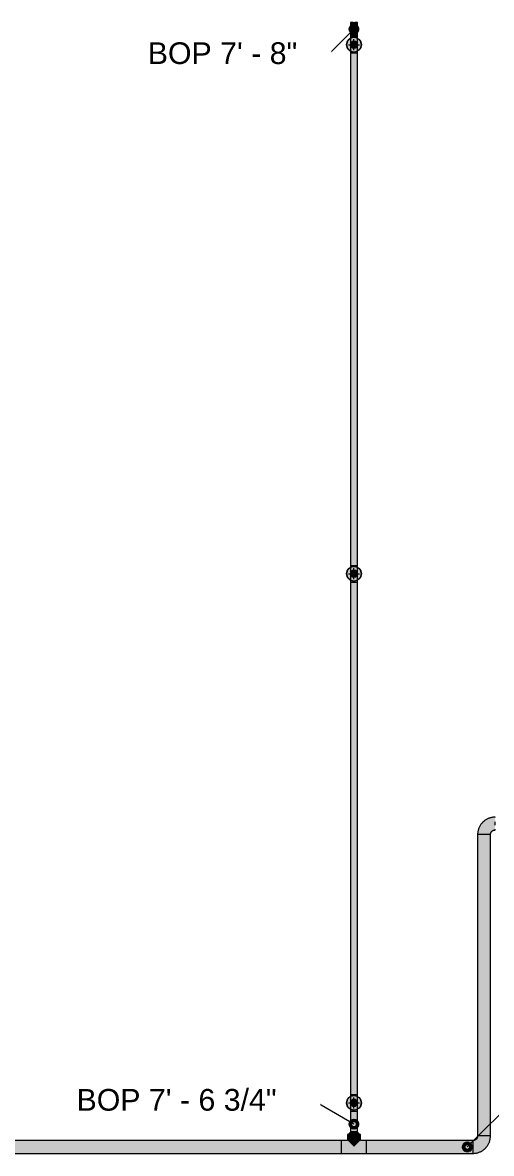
# Model space of a CAD drawing. Header units: inches. Extents: x -3385 to 41, y 7 to 1342.
# Drawn here: x -2278.2 to -2150.6, y 46 to 353.7 of the extents above; entities that cross this region are included whole.
import ezdxf

# ---------------------------------------------------------------- set-up
doc = ezdxf.new("R2010")
doc.units = ezdxf.units.IN
doc.header["$MEASUREMENT"] = 0
for name, color, linetype, lineweight in [('A-ANNO-NOTE', 131, 'Continuous', 9), ('G-ANNO-DIMS', 111, 'Continuous', 9), ('P-PIPE', 3, 'Continuous', 9), ('P-PIPE-CNTR', 3, 'Continuous', 9)]:
    doc.layers.add(name, color=color, linetype=linetype, lineweight=lineweight)
doc.styles.add('Arial', font='arial.ttf', dxfattribs={"height": 5.901198})

# ---------------------------------------------------------------- blocks, each defined once
blk = doc.blocks.new('Elbow - Welded - Generic - Standard-1092361-LOWER PARKING')
at = {"layer": 'P-PIPE'}
for points in [[(-2155.61, 45.99), (-2154.14, 46.22), (-2152.82, 46.9), (-2151.75, 47.98), (-2151.1, 49.27), (-2150.86, 50.73), (-2151.74, 50.74), (-2154.36, 50.73), (-2154.53, 50.11), (-2154.99, 49.66), (-2155.61, 49.49), (-2155.6, 48.41), (-2155.61, 46.02)], [(-2153.48, 46.56), (-2153.09, 46.74), (-2153.02, 46.79), (-2153.22, 46.69)]]:
    blk.add_hatch(color=256, dxfattribs=at).paths.add_polyline_path(points, flags=0)
at = {"layer": 'P-PIPE', "flags": 128}
for points in [[(-2154.67, 49.92), (-2154.7, 49.88), (-2154.74, 49.85), (-2154.77, 49.81), (-2154.81, 49.78), (-2154.85, 49.75), (-2154.89, 49.72), (-2154.93, 49.69), (-2154.97, 49.67), (-2155.02, 49.64), (-2155.06, 49.62), (-2155.11, 49.6), (-2155.15, 49.58), (-2155.2, 49.56), (-2155.24, 49.55), (-2155.29, 49.53), (-2155.34, 49.52), (-2155.39, 49.51), (-2155.44, 49.5), (-2155.49, 49.5), (-2155.54, 49.49), (-2155.59, 49.49), (-2155.61, 49.49)], [(-2154.36, 50.73), (-2154.37, 50.68), (-2154.37, 50.64), (-2154.37, 50.59), (-2154.38, 50.54), (-2154.39, 50.49), (-2154.4, 50.44), (-2154.41, 50.39), (-2154.43, 50.34), (-2154.44, 50.3), (-2154.46, 50.25), (-2154.48, 50.21), (-2154.5, 50.16), (-2154.53, 50.12), (-2154.55, 50.07), (-2154.58, 50.03), (-2154.61, 49.99), (-2154.64, 49.95), (-2154.67, 49.92)], [(-2152.03, 47.63), (-2151.9, 47.77), (-2151.79, 47.92), (-2151.68, 48.08), (-2151.58, 48.24), (-2151.48, 48.4), (-2151.39, 48.57), (-2151.31, 48.74), (-2151.23, 48.91), (-2151.16, 49.09), (-2151.1, 49.26), (-2151.04, 49.45), (-2150.99, 49.63), (-2150.95, 49.82), (-2150.92, 50), (-2150.9, 50.19), (-2150.88, 50.38), (-2150.87, 50.57), (-2150.86, 50.73)], [(-2155.61, 45.99), (-2155.42, 46), (-2155.23, 46.01), (-2155.04, 46.03), (-2154.85, 46.05), (-2154.66, 46.09), (-2154.48, 46.13), (-2154.3, 46.18), (-2154.11, 46.23), (-2153.94, 46.3), (-2153.76, 46.37), (-2153.59, 46.44), (-2153.42, 46.53), (-2153.25, 46.62), (-2153.09, 46.72), (-2152.93, 46.82), (-2152.77, 46.93), (-2152.62, 47.05), (-2152.48, 47.17), (-2152.34, 47.3), (-2152.2, 47.43), (-2152.08, 47.57), (-2152.03, 47.63)]]:
    blk.add_lwpolyline(points, dxfattribs=at)
at = {"layer": 'P-PIPE'}
for centre, major_axis, ratio, start_param, end_param in [((-2155.61, 47.74), (0, 1.75), 0.001812, 6.023472, 6.283185), ((-2155.61, 47.74), (0, 1.75), 0.001812, 5.761673, 6.022055), ((-2155.61, 47.74), (0, 1.75), 0.001812, 5.499873, 5.759953), ((-2152.61, 50.73), (1.75, 0), 0.002086, 3.009782, 3.139781), ((-2152.61, 50.73), (1.75, 0), 0.002086, 2.618549, 2.877982), ((-2152.61, 50.73), (1.75, 0), 0.002086, 2.35649, 2.616182), ((-2152.61, 50.73), (1.75, 0), 0.002086, 2.094565, 2.354383), ((-2152.61, 50.73), (1.75, 0), 0.002086, 1.832683, 2.092583), ((-2152.61, 50.73), (1.75, 0), 0.002086, 1.570817, 1.830784), ((-2152.61, 50.73), (1.75, 0), 0.002086, 1.308955, 1.568985), ((-2152.61, 50.73), (1.75, 0), 0.002086, 1.047089, 1.307185), ((-2152.61, 50.73), (1.75, 0), 0.002086, 0.785207, 1.045386), ((-2152.61, 50.73), (1.75, 0), 0.002086, 0.523281, 0.783587), ((-2152.61, 50.73), (1.75, 0), 0.002086, 0.261218, 0.521787), ((-2152.61, 50.73), (1.75, 0), 0.002086, 0, 0.259988), ((-2155.61, 47.74), (0, 1.75), 0.001812, 3.667277, 3.926651), ((-2155.61, 47.74), (0, 1.75), 0.001812, 3.405478, 3.664553), ((-2155.61, 47.74), (0, 1.75), 0.001812, 5.238074, 5.498008), ((-2155.61, 47.74), (0, 1.75), 0.001812, 4.976274, 5.236112), ((-2155.61, 47.74), (0, 1.75), 0.001812, 4.714475, 4.974236), ((-2155.61, 47.74), (0, 1.75), 0.001812, 4.452676, 4.712366), ((-2155.61, 47.74), (0, 1.75), 0.001812, 4.190876, 4.45049), ((-2155.61, 47.74), (0, 1.75), 0.001812, 3.929077, 4.188595), ((-2155.61, 47.74), (0, 1.75), 0.001812, 3.143679, 3.273541)]:
    blk.add_ellipse(centre, major_axis=major_axis, ratio=ratio, start_param=start_param, end_param=end_param, dxfattribs=at)
blk = doc.blocks.new('Elbow - Welded - Generic - Standard-1092384-LOWER PARKING')
at = {"layer": 'P-PIPE'}
for points in [[(-2150.86, 132.75), (-2150.7, 133.37), (-2150.24, 133.83), (-2149.62, 133.99), (-2149.62, 134.87), (-2149.62, 137.49), (-2151.09, 137.26), (-2152.41, 136.59), (-2153.47, 135.51), (-2154.13, 134.22), (-2154.36, 132.75), (-2153.49, 132.75), (-2150.89, 132.75)], [(-2152.41, 136.59), (-2151.75, 136.92), (-2152.13, 136.75), (-2152.36, 136.61)]]:
    blk.add_hatch(color=256, dxfattribs=at).paths.add_polyline_path(points, flags=0)
at = {"layer": 'P-PIPE', "flags": 128}
for points in [[(-2152.98, 136.1), (-2153.11, 135.97), (-2153.23, 135.82), (-2153.35, 135.68), (-2153.47, 135.52), (-2153.58, 135.37), (-2153.68, 135.21), (-2153.77, 135.04), (-2153.86, 134.88), (-2153.94, 134.71), (-2154.02, 134.53), (-2154.09, 134.35), (-2154.15, 134.17), (-2154.2, 133.99), (-2154.25, 133.81), (-2154.28, 133.62), (-2154.31, 133.44), (-2154.34, 133.25), (-2154.35, 133.06), (-2154.36, 132.87), (-2154.36, 132.75)], [(-2149.62, 137.49), (-2149.81, 137.49), (-2150, 137.48), (-2150.19, 137.46), (-2150.38, 137.43), (-2150.56, 137.4), (-2150.75, 137.36), (-2150.93, 137.31), (-2151.11, 137.25), (-2151.29, 137.19), (-2151.47, 137.12), (-2151.64, 137.04), (-2151.81, 136.96), (-2151.98, 136.87), (-2152.14, 136.77), (-2152.3, 136.66), (-2152.45, 136.55), (-2152.6, 136.44), (-2152.75, 136.32), (-2152.89, 136.19), (-2152.98, 136.1)], [(-2150.86, 132.75), (-2150.86, 132.8), (-2150.86, 132.85), (-2150.86, 132.9), (-2150.85, 132.95), (-2150.84, 133), (-2150.83, 133.05), (-2150.82, 133.09), (-2150.8, 133.14), (-2150.78, 133.19), (-2150.77, 133.23), (-2150.75, 133.28), (-2150.72, 133.32), (-2150.7, 133.37), (-2150.67, 133.41), (-2150.65, 133.45), (-2150.62, 133.49), (-2150.59, 133.53), (-2150.56, 133.57), (-2150.52, 133.61), (-2150.5, 133.63)], [(-2150.5, 133.63), (-2150.47, 133.66), (-2150.43, 133.7), (-2150.39, 133.73), (-2150.35, 133.76), (-2150.31, 133.79), (-2150.27, 133.81), (-2150.22, 133.84), (-2150.18, 133.86), (-2150.14, 133.88), (-2150.09, 133.9), (-2150.04, 133.92), (-2150, 133.93), (-2149.95, 133.95), (-2149.9, 133.96), (-2149.85, 133.97), (-2149.8, 133.98), (-2149.75, 133.99), (-2149.7, 133.99), (-2149.65, 133.99), (-2149.62, 133.99)]]:
    blk.add_lwpolyline(points, dxfattribs=at)
at = {"layer": 'P-PIPE'}
for centre, major_axis, ratio, start_param, end_param in [((-2149.62, 135.74), (0, 1.75), 0.002084, 6.023472, 6.283185), ((-2149.62, 135.74), (0, 1.75), 0.002084, 5.233759, 5.238074), ((-2149.62, 135.74), (0, 1.75), 0.002084, 4.714475, 4.974236), ((-2149.62, 135.74), (0, 1.75), 0.002084, 4.452676, 4.712366), ((-2152.61, 132.75), (1.75, 0), 0.002086, 3.009645, 3.139509), ((-2152.61, 132.75), (1.75, 0), 0.002086, 2.618632, 2.87771), ((-2152.61, 132.75), (1.75, 0), 0.002086, 2.356534, 2.61591), ((-2152.61, 132.75), (1.75, 0), 0.002086, 2.09459, 2.354111), ((-2152.61, 132.75), (1.75, 0), 0.002086, 1.832696, 2.092311), ((-2152.61, 132.75), (1.75, 0), 0.002086, 1.57082, 1.830512), ((-2152.61, 132.75), (1.75, 0), 0.002086, 1.308949, 1.568713), ((-2152.61, 132.75), (1.75, 0), 0.002086, 1.047073, 1.306913), ((-2152.61, 132.75), (1.75, 0), 0.002086, 0.785178, 1.045114), ((-2152.61, 132.75), (1.75, 0), 0.002086, 0.523233, 0.783314), ((-2152.61, 132.75), (1.75, 0), 0.002086, 0.261131, 0.521515), ((-2152.61, 132.75), (1.75, 0), 0.002086, 0, 0.259716), ((-2149.62, 135.74), (0, 1.75), 0.002084, 3.405478, 3.664553), ((-2149.62, 135.74), (0, 1.75), 0.002084, 3.143679, 3.273541)]:
    blk.add_ellipse(centre, major_axis=major_axis, ratio=ratio, start_param=start_param, end_param=end_param, dxfattribs=at)

msp = doc.modelspace()

# ---------------------------------------------------------------- hatches: boundary and pattern name
at = {"layer": 'A-ANNO-NOTE'}
h = msp.add_hatch(color=256, dxfattribs=at)
edge = h.paths.add_edge_path(flags=0)
edge.add_arc((-2188, 347.743), 2, 0, 360)
for points in [[(-2188, 345.743), (-2187, 346.011), (-2186.268, 346.743), (-2186, 347.743), (-2186.268, 348.743), (-2187, 349.475), (-2188, 349.743), (-2189, 349.475), (-2189.732, 348.743), (-2190, 347.743), (-2189.732, 346.743), (-2189, 346.011)], [(-2188, 201.743), (-2187, 202.011), (-2186.268, 202.743), (-2186, 203.743), (-2186.268, 204.743), (-2187, 205.475), (-2188, 205.743), (-2189, 205.475), (-2189.732, 204.743), (-2190, 203.743), (-2189.732, 202.743), (-2189, 202.011)], [(-2188, 57.743), (-2187, 58.011), (-2186.268, 58.743), (-2186, 59.743), (-2186.268, 60.743), (-2187, 61.475), (-2188, 61.743), (-2189, 61.475), (-2189.732, 60.743), (-2190, 59.743), (-2189.732, 58.743), (-2189, 58.011)]]:
    msp.add_hatch(color=256, dxfattribs=at).paths.add_polyline_path(points, flags=0)
h = msp.add_hatch(color=256, dxfattribs=at)
edge = h.paths.add_edge_path(flags=0)
edge.add_arc((-2188, 203.743), 2, 0, 360)
h = msp.add_hatch(color=256, dxfattribs=at)
edge = h.paths.add_edge_path(flags=0)
edge.add_arc((-2188, 59.743), 2, 0, 360)
at = {"layer": 'P-PIPE'}
h = msp.add_hatch(color=256, dxfattribs=at)
h.paths.add_polyline_path([(-2188.673, 349.985), (-2188.673, 349.985), (-2188.673, 353.727)], flags=0)
h.paths.add_polyline_path([(-2188, 349.983), (-2188, 353.739), (-2188.95, 353.743), (-2188.95, 349.987), (-2188.474, 349.984), (-2188.246, 349.984)], flags=0)
h = msp.add_hatch(color=256, dxfattribs=at)
h.paths.add_polyline_path([(-2187.525, 349.984), (-2187.05, 349.987), (-2187.05, 353.743), (-2187.525, 353.74), (-2187.525, 350.429)], flags=0)
h.paths.add_polyline_path([(-2188, 349.983), (-2187.525, 349.984), (-2187.525, 353.74), (-2188, 353.739)], flags=0)
h = msp.add_hatch(color=256, dxfattribs=at)
h.paths.add_polyline_path([(-2188.951, 347.743), (-2188.918, 347.992), (-2188.788, 348.276), (-2188.655, 348.433), (-2188.443, 348.58), (-2188.243, 348.662), (-2188, 348.694), (-2188, 349.983), (-2188.951, 349.987), (-2188.951, 347.908)], flags=0)
h.paths.add_polyline_path([(-2188, 345.495), (-2188.002, 346.793), (-2188.254, 346.827), (-2188.477, 346.921), (-2188.674, 347.073), (-2188.841, 347.31), (-2188.879, 347.381), (-2188.933, 347.561), (-2188.951, 347.743), (-2188.951, 345.499), (-2188.475, 345.496), (-2188.246, 345.495)], flags=0)
for points in [[(-2188, 346.793), (-2187.754, 346.825), (-2187.525, 346.92), (-2187.328, 347.071), (-2187.177, 347.268), (-2187.082, 347.497), (-2187.05, 347.743), (-2187.082, 347.989), (-2187.177, 348.218), (-2187.328, 348.415), (-2187.525, 348.566), (-2187.754, 348.66), (-2188, 348.693), (-2188.246, 348.66), (-2188.475, 348.566), (-2188.672, 348.415), (-2188.823, 348.218), (-2188.918, 347.989), (-2188.95, 347.743), (-2188.918, 347.497), (-2188.823, 347.268), (-2188.672, 347.071), (-2188.475, 346.92), (-2188.246, 346.825)], [(-2188, 205.983), (-2187.05, 205.987), (-2187.05, 345.499), (-2187.525, 345.496), (-2188, 345.495), (-2188, 219.086)], [(-2188, 202.793), (-2187.754, 202.825), (-2187.525, 202.92), (-2187.328, 203.071), (-2187.177, 203.268), (-2187.082, 203.497), (-2187.05, 203.743), (-2187.082, 203.989), (-2187.177, 204.218), (-2187.328, 204.415), (-2187.525, 204.566), (-2187.754, 204.66), (-2188, 204.693), (-2188.246, 204.66), (-2188.475, 204.566), (-2188.672, 204.415), (-2188.823, 204.218), (-2188.918, 203.989), (-2188.95, 203.743), (-2188.918, 203.497), (-2188.823, 203.268), (-2188.672, 203.071), (-2188.475, 202.92), (-2188.246, 202.825)], [(-2188, 61.983), (-2187.05, 61.987), (-2187.05, 201.499), (-2187.525, 201.496), (-2188, 201.495), (-2188, 67.886)], [(-2154.365, 50.735), (-2153.251, 50.738), (-2152.615, 50.738), (-2152.615, 132.754), (-2154.365, 132.75), (-2154.365, 50.736)], [(-2150.865, 50.735), (-2150.865, 67.886), (-2150.865, 132.75), (-2151.972, 132.754), (-2152.615, 132.754), (-2152.615, 50.738), (-2150.894, 50.735)], [(-2188, 58.793), (-2187.754, 58.825), (-2187.525, 58.92), (-2187.328, 59.071), (-2187.177, 59.268), (-2187.082, 59.497), (-2187.05, 59.743), (-2187.082, 59.989), (-2187.177, 60.218), (-2187.328, 60.415), (-2187.525, 60.566), (-2187.754, 60.66), (-2188, 60.693), (-2188.246, 60.66), (-2188.475, 60.566), (-2188.672, 60.415), (-2188.823, 60.218), (-2188.918, 59.989), (-2188.95, 59.743), (-2188.918, 59.497), (-2188.823, 59.268), (-2188.672, 59.071), (-2188.475, 58.92), (-2188.246, 58.825)], [(-2188, 51.906), (-2188, 57.495), (-2188.95, 57.498), (-2188.95, 51.91), (-2188.475, 51.906), (-2188.246, 51.906)], [(-2188, 51.906), (-2187.05, 51.91), (-2187.05, 57.499), (-2187.525, 57.496), (-2188, 57.495), (-2188, 54.141)], [(-2296.611, 47.743), (-2191.383, 47.743), (-2191.386, 49.493), (-2296.614, 49.492), (-2296.611, 48.188), (-2296.611, 47.743)], [(-2184.614, 45.993), (-2184.612, 46.861), (-2184.614, 49.492), (-2186.25, 49.492), (-2186.761, 48.975), (-2187.997, 47.735), (-2189.751, 49.492), (-2191.386, 49.492), (-2191.383, 48.188), (-2191.384, 45.993)], [(-2187.997, 47.735), (-2186.25, 49.492), (-2186.25, 51.128), (-2186.868, 51.123), (-2189.701, 51.127), (-2189.75, 51.128), (-2189.75, 49.492), (-2188.582, 48.32), (-2188.291, 48.03)], [(-2187.997, 51.122), (-2186.438, 51.128), (-2187.188, 51.908), (-2188.823, 51.899), (-2189.563, 51.128), (-2188.246, 51.122), (-2187.999, 51.122)], [(-2157.252, 47.743), (-2155.603, 47.746), (-2155.607, 49.493), (-2184.614, 49.492), (-2184.611, 48.188), (-2184.611, 47.743), (-2174.727, 47.743)], [(-2183.465, 45.993), (-2155.607, 45.993), (-2155.604, 46.868), (-2155.603, 47.743), (-2184.611, 47.743), (-2184.614, 45.993)]]:
    msp.add_hatch(color=256, dxfattribs=at).paths.add_polyline_path(points, flags=0)
h = msp.add_hatch(color=256, dxfattribs=at)
h.paths.add_polyline_path([(-2188, 346.793), (-2187.754, 346.825), (-2187.525, 346.92), (-2187.328, 347.072), (-2187.177, 347.269), (-2187.082, 347.498), (-2187.05, 347.747), (-2187.082, 347.991), (-2187.179, 348.221), (-2187.33, 348.417), (-2187.529, 348.568), (-2187.757, 348.662), (-2188.011, 348.693), (-2188.25, 348.66), (-2188.48, 348.563), (-2188.675, 348.413), (-2188.826, 348.214), (-2188.919, 347.985), (-2188.95, 347.735), (-2188.917, 347.494), (-2188.822, 347.266), (-2188.671, 347.07), (-2188.474, 346.919), (-2188.245, 346.825), (-2188.001, 346.793)], flags=0)
h.paths.add_polyline_path([(-2188, 346.793), (-2188.249, 346.826), (-2188.475, 346.92), (-2188.675, 347.075), (-2188.823, 347.268), (-2188.919, 347.505), (-2188.95, 347.743), (-2188.914, 347.998), (-2188.823, 348.218), (-2188.663, 348.421), (-2188.475, 348.566), (-2188.236, 348.662), (-2188, 348.693), (-2187.746, 348.657), (-2187.525, 348.566), (-2187.324, 348.409), (-2187.177, 348.218), (-2187.082, 347.989), (-2187.05, 347.742), (-2187.083, 347.495), (-2187.177, 347.268), (-2187.328, 347.071), (-2187.525, 346.92), (-2187.755, 346.825)], flags=0)
h = msp.add_hatch(color=256, dxfattribs=at)
h.paths.add_polyline_path([(-2187.049, 347.743), (-2187.049, 349.987), (-2187.525, 349.984), (-2188, 349.983), (-2187.99, 348.693), (-2187.746, 348.66), (-2187.524, 348.566), (-2187.326, 348.413), (-2187.16, 348.177), (-2187.121, 348.105), (-2187.067, 347.926), (-2187.05, 347.749)], flags=0)
h.paths.add_polyline_path([(-2188, 345.495), (-2187.049, 345.499), (-2187.05, 347.738), (-2187.082, 347.496), (-2187.213, 347.21), (-2187.346, 347.053), (-2187.539, 346.914), (-2187.754, 346.825), (-2188, 346.793), (-2188, 346.683)], flags=0)
h = msp.add_hatch(color=256, dxfattribs=at)
h.paths.add_polyline_path([(-2188.673, 205.985), (-2188.673, 205.985), (-2188.673, 219.086)], flags=0)
h.paths.add_polyline_path([(-2188, 205.983), (-2188, 345.495), (-2188.95, 345.498), (-2188.95, 205.987), (-2188.474, 205.984), (-2188.246, 205.984)], flags=0)
h = msp.add_hatch(color=256, dxfattribs=at)
h.paths.add_polyline_path([(-2188.951, 203.743), (-2188.918, 203.992), (-2188.788, 204.276), (-2188.655, 204.433), (-2188.443, 204.58), (-2188.243, 204.662), (-2188, 204.694), (-2188, 205.983), (-2188.951, 205.987), (-2188.951, 203.908)], flags=0)
h.paths.add_polyline_path([(-2188, 201.495), (-2188.002, 202.793), (-2188.254, 202.827), (-2188.477, 202.921), (-2188.674, 203.073), (-2188.841, 203.31), (-2188.879, 203.381), (-2188.933, 203.561), (-2188.951, 203.743), (-2188.951, 201.499), (-2188.475, 201.496), (-2188.246, 201.495)], flags=0)
h = msp.add_hatch(color=256, dxfattribs=at)
h.paths.add_polyline_path([(-2188, 202.793), (-2187.754, 202.825), (-2187.525, 202.92), (-2187.328, 203.072), (-2187.177, 203.269), (-2187.082, 203.498), (-2187.05, 203.747), (-2187.082, 203.991), (-2187.179, 204.221), (-2187.33, 204.417), (-2187.529, 204.568), (-2187.757, 204.662), (-2188.011, 204.693), (-2188.25, 204.66), (-2188.48, 204.563), (-2188.675, 204.413), (-2188.826, 204.214), (-2188.919, 203.985), (-2188.95, 203.735), (-2188.917, 203.494), (-2188.822, 203.266), (-2188.671, 203.07), (-2188.474, 202.919), (-2188.245, 202.825), (-2188.001, 202.793)], flags=0)
h.paths.add_polyline_path([(-2188, 202.793), (-2188.249, 202.826), (-2188.475, 202.92), (-2188.675, 203.075), (-2188.823, 203.268), (-2188.919, 203.505), (-2188.95, 203.743), (-2188.914, 203.998), (-2188.823, 204.218), (-2188.663, 204.421), (-2188.475, 204.566), (-2188.236, 204.662), (-2188, 204.693), (-2187.746, 204.657), (-2187.525, 204.566), (-2187.324, 204.409), (-2187.177, 204.218), (-2187.082, 203.989), (-2187.05, 203.742), (-2187.083, 203.495), (-2187.177, 203.268), (-2187.328, 203.071), (-2187.525, 202.92), (-2187.755, 202.825)], flags=0)
h = msp.add_hatch(color=256, dxfattribs=at)
h.paths.add_polyline_path([(-2187.049, 203.743), (-2187.049, 205.987), (-2187.525, 205.984), (-2188, 205.983), (-2187.99, 204.693), (-2187.746, 204.66), (-2187.524, 204.566), (-2187.326, 204.413), (-2187.16, 204.177), (-2187.121, 204.105), (-2187.067, 203.926), (-2187.05, 203.749)], flags=0)
h.paths.add_polyline_path([(-2188, 201.495), (-2187.049, 201.499), (-2187.05, 203.738), (-2187.082, 203.496), (-2187.213, 203.21), (-2187.346, 203.053), (-2187.539, 202.914), (-2187.754, 202.825), (-2188, 202.793), (-2188, 202.683)], flags=0)
h = msp.add_hatch(color=256, dxfattribs=at)
h.paths.add_polyline_path([(-2188.673, 61.985), (-2188.673, 61.985), (-2188.673, 67.886)], flags=0)
h.paths.add_polyline_path([(-2188, 61.983), (-2188, 201.495), (-2188.95, 201.498), (-2188.95, 61.987), (-2188.474, 61.984), (-2188.246, 61.984)], flags=0)
h = msp.add_hatch(color=256, dxfattribs=at)
h.paths.add_polyline_path([(-2188.951, 59.743), (-2188.918, 59.992), (-2188.788, 60.276), (-2188.655, 60.433), (-2188.443, 60.58), (-2188.243, 60.662), (-2188, 60.694), (-2188, 61.983), (-2188.951, 61.987), (-2188.951, 59.908)], flags=0)
h.paths.add_polyline_path([(-2188, 57.495), (-2188.002, 58.793), (-2188.254, 58.827), (-2188.477, 58.921), (-2188.674, 59.073), (-2188.841, 59.31), (-2188.879, 59.381), (-2188.933, 59.561), (-2188.951, 59.743), (-2188.951, 57.499), (-2188.475, 57.496), (-2188.246, 57.495)], flags=0)
h = msp.add_hatch(color=256, dxfattribs=at)
h.paths.add_polyline_path([(-2187.049, 59.743), (-2187.049, 61.987), (-2187.525, 61.984), (-2188, 61.983), (-2187.99, 60.693), (-2187.746, 60.66), (-2187.524, 60.566), (-2187.326, 60.413), (-2187.16, 60.177), (-2187.121, 60.105), (-2187.067, 59.926), (-2187.05, 59.749)], flags=0)
h.paths.add_polyline_path([(-2188, 57.495), (-2187.049, 57.499), (-2187.05, 59.738), (-2187.082, 59.496), (-2187.213, 59.21), (-2187.346, 59.053), (-2187.539, 58.914), (-2187.754, 58.825), (-2188, 58.793), (-2188, 58.683)], flags=0)
h = msp.add_hatch(color=256, dxfattribs=at)
h.paths.add_polyline_path([(-2188, 58.793), (-2187.754, 58.825), (-2187.525, 58.92), (-2187.328, 59.072), (-2187.177, 59.269), (-2187.082, 59.498), (-2187.05, 59.747), (-2187.082, 59.991), (-2187.179, 60.221), (-2187.33, 60.417), (-2187.529, 60.568), (-2187.757, 60.662), (-2188.011, 60.693), (-2188.25, 60.66), (-2188.48, 60.563), (-2188.675, 60.413), (-2188.826, 60.214), (-2188.919, 59.985), (-2188.95, 59.735), (-2188.917, 59.494), (-2188.822, 59.266), (-2188.671, 59.07), (-2188.474, 58.919), (-2188.245, 58.825), (-2188.001, 58.793)], flags=0)
h.paths.add_polyline_path([(-2188, 58.793), (-2188.249, 58.826), (-2188.475, 58.92), (-2188.675, 59.075), (-2188.823, 59.268), (-2188.919, 59.505), (-2188.95, 59.743), (-2188.914, 59.998), (-2188.823, 60.218), (-2188.663, 60.421), (-2188.475, 60.566), (-2188.236, 60.662), (-2188, 60.693), (-2187.746, 60.657), (-2187.525, 60.566), (-2187.324, 60.409), (-2187.177, 60.218), (-2187.082, 59.989), (-2187.05, 59.742), (-2187.083, 59.495), (-2187.177, 59.268), (-2187.328, 59.071), (-2187.525, 58.92), (-2187.755, 58.825)], flags=0)
h = msp.add_hatch(color=256, dxfattribs=at)
h.paths.add_polyline_path([(-2296.614, 45.993), (-2191.386, 45.993), (-2191.383, 46.868), (-2191.383, 47.743), (-2296.611, 47.743), (-2296.614, 45.993)], flags=0)
h.paths.add_polyline_path([(-2296.612, 46.227), (-2296.613, 46.227), (-2279.576, 46.227)], flags=0)

# ---------------------------------------------------------------- linework, layer by layer
at = {"layer": 'A-ANNO-NOTE'}
for p, q in [((-2189.732, 348.743), (-2190, 347.743)), ((-2189, 349.475), (-2189.732, 348.743)), ((-2188, 349.743), (-2189, 349.475)), ((-2187, 349.475), (-2188, 349.743)), ((-2186.268, 348.743), (-2187, 349.475)), ((-2186, 347.743), (-2186.268, 348.743)), ((-2190, 347.743), (-2189.732, 346.743)), ((-2189.732, 346.743), (-2189, 346.011)), ((-2189, 346.011), (-2188, 345.743)), ((-2188, 345.743), (-2187, 346.011)), ((-2187, 346.011), (-2186.268, 346.743)), ((-2186.268, 346.743), (-2186, 347.743)), ((-2189.732, 204.743), (-2190, 203.743)), ((-2190, 203.743), (-2189.732, 202.743)), ((-2189, 205.475), (-2189.732, 204.743)), ((-2188, 205.743), (-2189, 205.475)), ((-2187, 205.475), (-2188, 205.743)), ((-2186.268, 204.743), (-2187, 205.475)), ((-2186, 203.743), (-2186.268, 204.743)), ((-2186.268, 202.743), (-2186, 203.743)), ((-2189.732, 202.743), (-2189, 202.011)), ((-2189, 202.011), (-2188, 201.743)), ((-2188, 201.743), (-2187, 202.011)), ((-2187, 202.011), (-2186.268, 202.743)), ((-2188, 61.743), (-2189, 61.475)), ((-2187, 61.475), (-2188, 61.743)), ((-2189.732, 60.743), (-2190, 59.743)), ((-2190, 59.743), (-2189.732, 58.743)), ((-2189, 61.475), (-2189.732, 60.743)), ((-2189.732, 58.743), (-2189, 58.011)), ((-2186.268, 60.743), (-2187, 61.475)), ((-2187, 58.011), (-2186.268, 58.743)), ((-2186, 59.743), (-2186.268, 60.743)), ((-2186.268, 58.743), (-2186, 59.743)), ((-2189, 58.011), (-2188, 57.743)), ((-2188, 57.743), (-2187, 58.011))]:
    msp.add_line(p, q, dxfattribs=at)
for centre in [(-2188, 347.743), (-2188, 203.743), (-2188, 59.743)]:
    msp.add_circle(centre, 2, dxfattribs=at)
at = {"layer": 'G-ANNO-DIMS'}
for p, q in [((-2188, 351.973), (-2194.393, 345.58)), ((-2194.393, 345.58), (-2202.247, 345.58)), ((-2157.165, 47.743), (-2141.128, 63.78)), ((-2199.706, 60.717), (-2207.944, 60.717)), ((-2188, 53.958), (-2199.706, 60.717))]:
    msp.add_line(p, q, dxfattribs=at)
at = {"layer": 'G-ANNO-DIMS', "lineweight": 50}
for centre in [(-2188, 351.973), (-2188, 53.958), (-2157.165, 47.743)]:
    msp.add_circle(centre, 1, dxfattribs=at)
at = {"layer": 'P-PIPE'}
for p, q in [((-2188.95, 353.743), (-2188.95, 349.987)), ((-2187.05, 349.987), (-2187.05, 353.743)), ((-2188.951, 349.987), (-2188.951, 345.499)), ((-2187.049, 345.499), (-2187.049, 349.987)), ((-2188.95, 345.499), (-2188.95, 205.987)), ((-2187.05, 205.987), (-2187.05, 345.499)), ((-2188.951, 205.987), (-2188.951, 201.499)), ((-2187.049, 201.499), (-2187.049, 205.987)), ((-2188.95, 201.499), (-2188.95, 61.987)), ((-2187.05, 61.987), (-2187.05, 201.499)), ((-2154.365, 132.75), (-2154.365, 50.735)), ((-2150.865, 50.735), (-2150.865, 132.75)), ((-2188.951, 61.987), (-2188.951, 57.499)), ((-2187.049, 57.499), (-2187.049, 61.987)), ((-2188.95, 57.499), (-2188.95, 51.91)), ((-2187.05, 51.91), (-2187.05, 57.499)), ((-2191.386, 49.493), (-2296.614, 49.493)), ((-2189.75, 49.493), (-2191.386, 49.493)), ((-2189.75, 51.128), (-2189.75, 49.492)), ((-2189.563, 51.128), (-2188.813, 51.91)), ((-2186.438, 51.128), (-2187.188, 51.91)), ((-2186.25, 49.492), (-2186.25, 51.128)), ((-2184.614, 49.493), (-2186.25, 49.493)), ((-2155.607, 49.493), (-2184.614, 49.493)), ((-2296.614, 45.993), (-2191.386, 45.993)), ((-2191.386, 45.993), (-2184.614, 45.993)), ((-2184.614, 45.993), (-2155.607, 45.993))]:
    msp.add_line(p, q, dxfattribs=at)
for centre, radius, start, end in [((-2188, 347.743), 0.95, 0, 180), ((-2188, 348.218), 0.475, 270, 90), ((-2188, 347.743), 0.95, 180, 0), ((-2188, 347.268), 0.475, 90, 270), ((-2188, 203.743), 0.95, 0, 180), ((-2188, 203.743), 0.95, 180, 0), ((-2188, 203.268), 0.475, 90, 270), ((-2188, 204.218), 0.475, 270, 90), ((-2188, 59.743), 0.95, 0, 180), ((-2188, 59.743), 0.95, 180, 360), ((-2188, 59.268), 0.475, 90, 270), ((-2188, 60.218), 0.475, 270, 90)]:
    msp.add_arc(centre, radius, start, end, dxfattribs=at)
for centre, major_axis, ratio, start_param, end_param in [((-2188, 353.743), (0.95, 0), 0.0041666, 1.8325957, 3.1415927), ((-2188, 353.743), (0.95, 0), 0.0041666, 3.1415927, 4.712389), ((-2188, 353.743), (0.95, 0), 0.0041666, 4.712389, 6.2831853), ((-2188, 353.743), (0.95, 0), 0.0041666, 0, 1.3089969), ((-2188, 349.987), (0.951, 0), 0.0041666, 3.1415927, 3.403392), ((-2188, 349.987), (0.951, 0), 0.0041666, 3.4054884, 3.6651914), ((-2188, 349.987), (0.95, 0), 0.0041666, 3.6651914, 3.9260253), ((-2188, 349.987), (0.951, 0), 0.0041666, 3.6663729, 3.9269908), ((-2188, 349.987), (0.95, 0), 0.0041666, 3.9269908, 4.1882663), ((-2188, 349.987), (0.951, 0), 0.0041666, 3.9277311, 4.1887902), ((-2188, 349.987), (0.95, 0), 0.0041666, 4.1887902, 4.4503567), ((-2188, 349.987), (0.951, 0), 0.0041666, 4.1892397, 4.4505896), ((-2188, 349.987), (0.95, 0), 0.0041666, 4.4505896, 4.712389), ((-2188, 349.987), (0.951, 0), 0.0041666, 4.4508064, 4.712389), ((-2188, 349.987), (0.951, 0), 0.0041666, 4.712389, 5.758405), ((-2188, 349.987), (0.95, 0), 0.0041666, 4.712389, 4.9741884), ((-2188, 349.987), (0.95, 0), 0.0041666, 4.9744212, 5.2359878), ((-2188, 349.987), (0.95, 0), 0.0041666, 5.2365116, 5.4977871), ((-2188, 349.987), (0.95, 0), 0.0041666, 5.4987526, 5.7595865), ((-2188, 349.987), (0.951, 0), 0.0041666, 5.7595865, 6.2831853), ((-2188, 345.499), (0.951, 0), 0.0041666, 3.1415927, 4.712389), ((-2188, 345.499), (0.95, 0), 0.0041666, 3.6651914, 3.9260253), ((-2188, 345.499), (0.95, 0), 0.0041666, 3.9269908, 4.1882663), ((-2188, 345.499), (0.95, 0), 0.0041666, 4.1887902, 4.4503567), ((-2188, 345.499), (0.95, 0), 0.0041666, 4.4505896, 4.712389), ((-2188, 345.499), (0.951, 0), 0.0041666, 4.712389, 6.2831853), ((-2188, 345.499), (0.95, 0), 0.0041666, 4.712389, 4.9741884), ((-2188, 345.499), (0.95, 0), 0.0041666, 4.9744212, 5.2359878), ((-2188, 345.499), (0.95, 0), 0.0041666, 5.2365116, 5.4977871), ((-2188, 345.499), (0.95, 0), 0.0041666, 5.4987526, 5.7595865), ((-2188, 205.987), (0.951, 0), 0.0041666, 3.1415927, 3.403392), ((-2188, 205.987), (0.951, 0), 0.0041666, 3.4054884, 3.6651914), ((-2188, 205.987), (0.951, 0), 0.0041666, 3.6663729, 3.9269908), ((-2188, 205.987), (0.95, 0), 0.0041666, 3.6651914, 3.9260253), ((-2188, 205.987), (0.951, 0), 0.0041666, 3.9277311, 4.1887902), ((-2188, 205.987), (0.95, 0), 0.0041666, 3.9269908, 4.1882663), ((-2188, 205.987), (0.951, 0), 0.0041666, 4.1892397, 4.4505896), ((-2188, 205.987), (0.95, 0), 0.0041666, 4.1887902, 4.4503567), ((-2188, 205.987), (0.951, 0), 0.0041666, 4.4508064, 4.712389), ((-2188, 205.987), (0.95, 0), 0.0041666, 4.4505896, 4.712389), ((-2188, 205.987), (0.951, 0), 0.0041666, 4.712389, 4.9739716), ((-2188, 205.987), (0.95, 0), 0.0041666, 4.712389, 4.9741884), ((-2188, 205.987), (0.951, 0), 0.0041666, 4.9741884, 5.2355383), ((-2188, 205.987), (0.95, 0), 0.0041666, 4.9744212, 5.2359878), ((-2188, 205.987), (0.951, 0), 0.0041666, 5.2359878, 5.4970469), ((-2188, 205.987), (0.95, 0), 0.0041666, 5.2365116, 5.4977871), ((-2188, 205.987), (0.951, 0), 0.0041666, 5.4977871, 5.758405), ((-2188, 205.987), (0.95, 0), 0.0041666, 5.4987526, 5.7595865), ((-2188, 205.987), (0.951, 0), 0.0041666, 5.7595865, 6.0192896), ((-2188, 205.987), (0.951, 0), 0.0041666, 6.0213859, 6.2831853), ((-2188, 201.499), (0.951, 0), 0.0041666, 3.1415927, 4.712389), ((-2188, 201.499), (0.95, 0), 0.0041666, 3.6651914, 3.9260253), ((-2188, 201.499), (0.95, 0), 0.0041666, 3.9269908, 4.1882663), ((-2188, 201.499), (0.95, 0), 0.0041666, 4.1887902, 4.4503567), ((-2188, 201.499), (0.95, 0), 0.0041666, 4.4505896, 4.712389), ((-2188, 201.499), (0.951, 0), 0.0041666, 4.712389, 6.2831853), ((-2188, 201.499), (0.95, 0), 0.0041666, 4.712389, 4.9741884), ((-2188, 201.499), (0.95, 0), 0.0041666, 4.9744212, 5.2359878), ((-2188, 201.499), (0.95, 0), 0.0041666, 5.2365116, 5.4977871), ((-2188, 201.499), (0.95, 0), 0.0041666, 5.4987526, 5.7595865), ((-2152.615, 132.75), (1.75, 0), 0.002086, 2.8797933, 3.009657), ((-2152.615, 132.75), (1.75, 0), 0.002086, 2.6179939, 2.8783744), ((-2152.615, 132.75), (1.75, 0), 0.002086, 2.3561945, 2.6162744), ((-2152.615, 132.75), (1.75, 0), 0.002086, 2.0943951, 2.35433), ((-2152.615, 132.75), (1.75, 0), 0.002086, 1.8325957, 2.0924351), ((-2152.615, 132.75), (1.75, 0), 0.002086, 1.5707963, 1.8305592), ((-2152.615, 132.75), (1.75, 0), 0.002086, 1.3089969, 1.5686886), ((-2152.615, 132.75), (1.75, 0), 0.002086, 1.0471976, 1.3068127), ((-2152.615, 132.75), (1.75, 0), 0.002086, 0.7853982, 1.0449178), ((-2152.615, 132.75), (1.75, 0), 0.002086, 0.5235988, 0.7829734), ((-2152.615, 132.75), (1.75, 0), 0.002086, 0.2617994, 0.5208734), ((-2152.615, 132.75), (1.75, 0), 0.002086, 0, 0.1298638), ((-2188, 61.987), (0.951, 0), 0.0041666, 3.1415927, 3.403392), ((-2188, 61.987), (0.951, 0), 0.0041666, 3.4054884, 3.6651914), ((-2188, 61.987), (0.951, 0), 0.0041666, 3.6663729, 3.9269908), ((-2188, 61.987), (0.95, 0), 0.0041666, 3.6651914, 3.9260253), ((-2188, 61.987), (0.951, 0), 0.0041666, 3.9277311, 4.1887902), ((-2188, 61.987), (0.95, 0), 0.0041666, 3.9269908, 4.1882663), ((-2188, 61.987), (0.951, 0), 0.0041666, 4.1892397, 4.4505896), ((-2188, 61.987), (0.95, 0), 0.0041666, 4.1887902, 4.4503567), ((-2188, 61.987), (0.951, 0), 0.0041666, 4.4508064, 4.712389), ((-2188, 61.987), (0.95, 0), 0.0041666, 4.4505896, 4.712389), ((-2188, 61.987), (0.951, 0), 0.0041666, 4.712389, 4.9739716), ((-2188, 61.987), (0.95, 0), 0.0041666, 4.712389, 4.9741884), ((-2188, 61.987), (0.951, 0), 0.0041666, 4.9741884, 5.2355383), ((-2188, 61.987), (0.95, 0), 0.0041666, 4.9744212, 5.2359878), ((-2188, 61.987), (0.951, 0), 0.0041666, 5.2359878, 5.4970469), ((-2188, 61.987), (0.95, 0), 0.0041666, 5.2365116, 5.4977871), ((-2188, 61.987), (0.951, 0), 0.0041666, 5.4977871, 5.758405), ((-2188, 61.987), (0.95, 0), 0.0041666, 5.4987526, 5.7595865), ((-2188, 61.987), (0.951, 0), 0.0041666, 5.7595865, 6.0192896), ((-2188, 61.987), (0.951, 0), 0.0041666, 6.0213859, 6.2831853), ((-2188, 57.499), (0.951, 0), 0.0041666, 3.1415927, 4.712389), ((-2188, 57.499), (0.95, 0), 0.0041666, 3.6651914, 3.9260253), ((-2188, 57.499), (0.95, 0), 0.0041666, 3.9269908, 4.1882663), ((-2188, 57.499), (0.95, 0), 0.0041666, 4.1887902, 4.4503567), ((-2188, 57.499), (0.95, 0), 0.0041666, 4.4505896, 4.712389), ((-2188, 57.499), (0.951, 0), 0.0041666, 4.712389, 6.2831853), ((-2188, 57.499), (0.95, 0), 0.0041666, 4.712389, 4.9741884), ((-2188, 57.499), (0.95, 0), 0.0041666, 4.9744212, 5.2359878), ((-2188, 57.499), (0.95, 0), 0.0041666, 5.2365116, 5.4977871), ((-2188, 57.499), (0.95, 0), 0.0041666, 5.4987526, 5.7595865), ((-2191.386, 47.743), (0, 1.75), 0.0018116, 6.1501904, 6.2790187), ((-2191.386, 47.743), (0, 1.75), 0.0018116, 6.0213859, 6.1502142), ((-2191.386, 47.743), (0, 1.75), 0.0018116, 5.888391, 6.0172193), ((-2191.386, 47.743), (0, 1.75), 0.0018116, 5.7595865, 5.8884148), ((-2191.386, 47.743), (0, 1.75), 0.0018116, 5.4977871, 5.7561421), ((-2191.386, 47.743), (0, 1.75), 0.0018116, 5.498458, 5.7554199), ((-2188, 51.128), (1.75, 0), 0.0041666, 2.6833981, 3.1415927), ((-2188, 51.128), (1.75, 0), 0.0041666, 3.1434043, 6.2831853), ((-2188, 51.91), (0.95, 0), 0.0041666, 3.1415927, 4.712389), ((-2188, 51.91), (0.95, 0), 0.0041666, 4.712389, 6.2831853), ((-2188, 51.128), (1.75, 0), 0.0041666, 0.0018116, 0.4576042), ((-2184.614, 47.743), (0, 1.75), 0.0018116, 6.1501904, 6.2790187), ((-2184.614, 47.743), (0, 1.75), 0.0018116, 6.0213859, 6.1502142), ((-2184.614, 47.743), (0, 1.75), 0.0018116, 5.888391, 6.0172193), ((-2184.614, 47.743), (0, 1.75), 0.0018116, 5.7595865, 5.8884148), ((-2184.614, 47.743), (0, 1.75), 0.0018116, 5.4977871, 5.7561421), ((-2184.614, 47.743), (0, 1.75), 0.0018116, 5.498458, 5.7554199), ((-2155.607, 47.743), (0, 1.75), 0.0018116, 6.1533226, 6.2831853), ((-2155.607, 47.743), (0, 1.75), 0.0018116, 5.7623149, 6.0213859), ((-2155.607, 47.743), (0, 1.75), 0.0018116, 5.5002145, 5.7595865), ((-2152.615, 50.735), (1.75, 0), 0.002086, 2.8797933, 3.0097923), ((-2152.615, 50.735), (1.75, 0), 0.002086, 2.6179939, 2.8785604), ((-2152.615, 50.735), (1.75, 0), 0.002086, 2.3561945, 2.6164993), ((-2152.615, 50.735), (1.75, 0), 0.002086, 2.0943951, 2.3545737), ((-2152.615, 50.735), (1.75, 0), 0.002086, 1.8325957, 2.0926912), ((-2152.615, 50.735), (1.75, 0), 0.002086, 1.5707963, 1.8308252), ((-2152.615, 50.735), (1.75, 0), 0.002086, 1.3089969, 1.5689638), ((-2152.615, 50.735), (1.75, 0), 0.002086, 1.0471976, 1.3070979), ((-2152.615, 50.735), (1.75, 0), 0.002086, 0.7853982, 1.0452154), ((-2152.615, 50.735), (1.75, 0), 0.002086, 0.5235988, 0.7832898), ((-2152.615, 50.735), (1.75, 0), 0.002086, 0.2617994, 0.5212287), ((-2152.615, 50.735), (1.75, 0), 0.002086, 0, 0.1299991), ((-2191.386, 47.743), (0, 1.75), 0.0018116, 3.5321965, 3.6610248), ((-2191.386, 47.743), (0, 1.75), 0.0018116, 5.2359878, 5.4940551), ((-2191.386, 47.743), (0, 1.75), 0.0018116, 5.2363734, 5.4936205), ((-2191.386, 47.743), (0, 1.75), 0.0018116, 3.9269908, 4.1842344), ((-2191.386, 47.743), (0, 1.75), 0.0018116, 3.9265527, 4.1846236), ((-2191.386, 47.743), (0, 1.75), 0.0018116, 3.6644631, 3.9228242), ((-2191.386, 47.743), (0, 1.75), 0.0018116, 3.6651914, 3.9221473), ((-2191.386, 47.743), (0, 1.75), 0.0018116, 4.9741884, 5.2320662), ((-2191.386, 47.743), (0, 1.75), 0.0018116, 4.9743854, 5.2318211), ((-2191.386, 47.743), (0, 1.75), 0.0018116, 4.712389, 4.9701151), ((-2191.386, 47.743), (0, 1.75), 0.0018116, 4.7124347, 4.9700217), ((-2191.386, 47.743), (0, 1.75), 0.0018116, 4.4505896, 4.7081744), ((-2191.386, 47.743), (0, 1.75), 0.0018116, 4.4504939, 4.7082223), ((-2191.386, 47.743), (0, 1.75), 0.0018116, 4.1885425, 4.446423), ((-2191.386, 47.743), (0, 1.75), 0.0018116, 4.1887902, 4.4462233), ((-2184.614, 47.743), (0, 1.75), 0.0018116, 3.6644631, 3.9228242), ((-2184.614, 47.743), (0, 1.75), 0.0018116, 3.6651914, 3.9221473), ((-2184.614, 47.743), (0, 1.75), 0.0018116, 3.5321965, 3.6610248), ((-2184.614, 47.743), (0, 1.75), 0.0018116, 5.2363734, 5.4936205), ((-2184.614, 47.743), (0, 1.75), 0.0018116, 5.2359878, 5.4940551), ((-2184.614, 47.743), (0, 1.75), 0.0018116, 4.9741884, 5.2320662), ((-2184.614, 47.743), (0, 1.75), 0.0018116, 4.9743854, 5.2318211), ((-2184.614, 47.743), (0, 1.75), 0.0018116, 4.1885425, 4.446423), ((-2184.614, 47.743), (0, 1.75), 0.0018116, 4.1887902, 4.4462233), ((-2184.614, 47.743), (0, 1.75), 0.0018116, 3.9265527, 4.1846236), ((-2184.614, 47.743), (0, 1.75), 0.0018116, 3.9269908, 4.1842344), ((-2184.614, 47.743), (0, 1.75), 0.0018116, 4.712389, 4.9701151), ((-2184.614, 47.743), (0, 1.75), 0.0018116, 4.7124347, 4.9700217), ((-2184.614, 47.743), (0, 1.75), 0.0018116, 4.4504939, 4.7082223), ((-2184.614, 47.743), (0, 1.75), 0.0018116, 4.4505896, 4.7081744), ((-2155.607, 47.743), (0, 1.75), 0.0018116, 3.4048124, 3.6651914), ((-2155.607, 47.743), (0, 1.75), 0.0018116, 3.6669127, 3.9269908), ((-2155.607, 47.743), (0, 1.75), 0.0018116, 5.23827, 5.4977871), ((-2155.607, 47.743), (0, 1.75), 0.0018116, 4.9763749, 5.2359878), ((-2155.607, 47.743), (0, 1.75), 0.0018116, 4.714499, 4.9741884), ((-2155.607, 47.743), (0, 1.75), 0.0018116, 4.4526283, 4.712389), ((-2155.607, 47.743), (0, 1.75), 0.0018116, 4.1907523, 4.4505896), ((-2155.607, 47.743), (0, 1.75), 0.0018116, 3.9288573, 4.1887902), ((-2191.386, 47.743), (0, 1.75), 0.0018116, 3.1415927, 3.3992254), ((-2191.386, 47.743), (0, 1.75), 0.0018116, 3.1415927, 3.2704209), ((-2191.386, 47.743), (0, 1.75), 0.0018116, 3.403392, 3.5322203), ((-2184.614, 47.743), (0, 1.75), 0.0018116, 3.403392, 3.5322203), ((-2184.614, 47.743), (0, 1.75), 0.0018116, 3.1415927, 3.3992254), ((-2184.614, 47.743), (0, 1.75), 0.0018116, 3.1415927, 3.2704209), ((-2155.607, 47.743), (0, 1.75), 0.0018116, 3.2735294, 3.403392)]:
    msp.add_ellipse(centre, major_axis=major_axis, ratio=ratio, start_param=start_param, end_param=end_param, dxfattribs=at)
at = {"layer": 'P-PIPE-CNTR'}
for p, q in [((-2188, 346.243), (-2188, 349.243)), ((-2189.5, 347.743), (-2186.5, 347.743)), ((-2189.5, 203.743), (-2186.5, 203.743)), ((-2188, 202.243), (-2188, 205.243)), ((-2189.5, 59.743), (-2186.5, 59.743)), ((-2188, 58.243), (-2188, 61.243))]:
    msp.add_line(p, q, dxfattribs=at)

# ---------------------------------------------------------------- block references
at = {"layer": 'P-PIPE'}
for name in ['Elbow - Welded - Generic - Standard-1092384-LOWER PARKING', 'Elbow - Welded - Generic - Standard-1092361-LOWER PARKING']:
    msp.add_blockref(name, (0, 0), dxfattribs=at)

# ---------------------------------------------------------------- next in the draw order: texts
at = {"layer": 'G-ANNO-DIMS', "char_height": 5.9012, "attachment_point": 1, "line_spacing_factor": 0.938532, "style": 'Arial', "bg_fill": 3, "box_fill_scale": 1.25, "bg_fill_color": 0, "bg_fill_transparency": 0}
for s, insert, width in [('BOP 7\' - 8"', (-2244.127, 348.384), 48.456), ('BOP 7\' - 6 3/4"', (-2263.504, 63.521), 64.872)]:
    msp.add_mtext(s, dxfattribs=dict(at, insert=insert, width=width))

doc.saveas('drawing.dxf')
